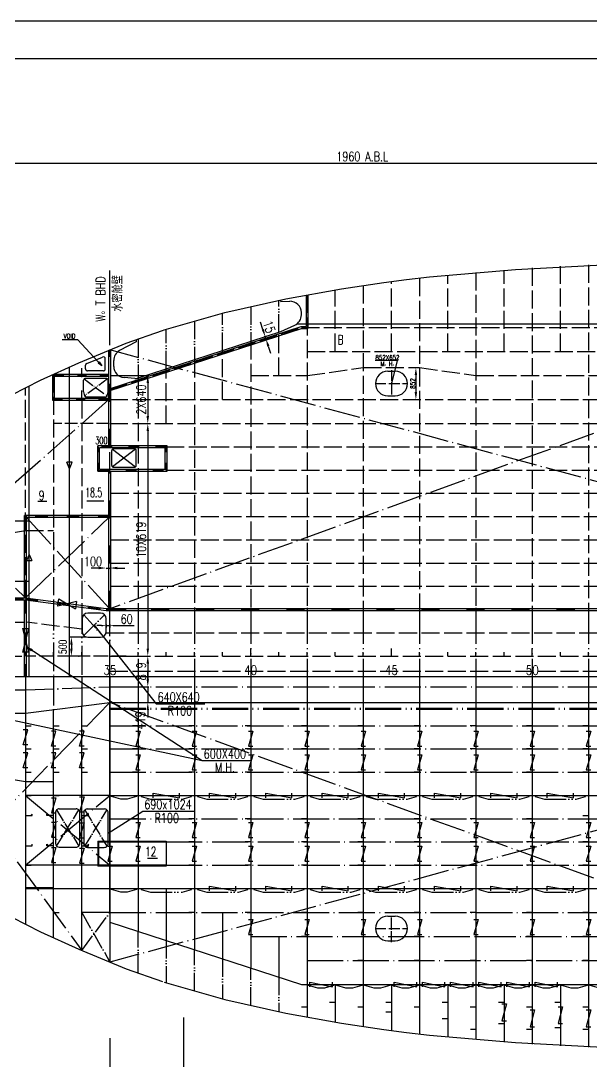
# Model space of a CAD drawing. Extents: x 415092 to 563892, y 399799 to 441999.
# Drawn here: x 446723 to 461916, y 414191 to 441899 of the extents above; entities that cross this region are included whole.
import ezdxf
from ezdxf.enums import TextEntityAlignment as Align

# ---------------------------------------------------------------- set-up
doc = ezdxf.new("R2010")
doc.units = 0
doc.header["$LTSCALE"] = 40
doc.header["$MEASUREMENT"] = 0
for name, pattern in [('ACAD_ISO02W100', [15, 12, -3]), ('ACAD_ISO03W100', [30, 12, -18]), ('ACAD_ISO04W100', [30.5, 24, -3, 0.5, -3]), ('ACAD_ISO05W100', [34, 24, -3, 0.5, -3, 0.5, -3]), ('CENTER1', [12.1, 10, -0.8, 0.5, -0.8])]:
    doc.linetypes.add(name, pattern=pattern)
doc.layers.get('0').update_dxf_attribs({"linetype": 'CONTINUOUS'})
doc.layers.get('DEFPOINTS').update_dxf_attribs({"linetype": 'CONTINUOUS'})
for name, color, linetype in [('01CONTINUOUS', 2, 'CONTINUOUS'), ('12TEXTC', 6, 'CONTINUOUS'), ('BT_ENG', 7, 'CONTINUOUS'), ('C-CEN', 4, 'ACAD_ISO04W100'), ('C-CON', 4, 'CONTINUOUS'), ('C-DAS', 4, 'ACAD_ISO02W100'), ('C-PH', 4, 'ACAD_ISO05W100'), ('CON-SIGN', 5, 'CONTINUOUS'), ('CONTAINER', 1, 'CENTER1'), ('FRAME', 7, 'CONTINUOUS'), ('Y-CON', 2, 'CONTINUOUS'), ('Y-DAS', 2, 'ACAD_ISO02W100'), ('Y-H', 2, 'ACAD_ISO03W100'), ('Y-PH', 2, 'ACAD_ISO05W100')]:
    doc.layers.add(name, color=color, linetype=linetype)
doc.styles.add('ROMANS', font='romans.shx', dxfattribs={"width": 0.75, "height": 250, "bigfont": 'hzdx.shx'})
doc.dimstyles.new('DM-100', dxfattribs={"dimscale": 0, "dimtxt": 250, "dimasz": 200, "dimexe": 30, "dimexo": 30, "dimgap": 50, "dimtad": 1, "dimdec": 0, "dimzin": 0, "dimdsep": 46, "dimtxsty": 'ROMANS', "dimcen": 0, "dimclrd": 1, "dimclre": 1, "dimclrt": 1, "dimadec": 0, "dimazin": 0, "dimtfac": 1, "dimtdec": 0, "dimtmove": 0, "dimatfit": 3, "dimfxl": 1, "dimtolj": 1, "dimtzin": 0, "dimarcsym": 0})
doc.dimstyles.new('DM-50', dxfattribs={"dimscale": 50, "dimtxt": 1, "dimasz": 2.5, "dimexe": 1, "dimexo": 1, "dimgap": 1, "dimtad": 1, "dimdec": 0, "dimdsep": 46, "dimtxsty": 'ROMANS', "dimblk1": 'CLOSEDBLANK', "dimblk2": 'CLOSEDBLANK', "dimcen": 0, "dimclrd": 1, "dimclre": 1, "dimclrt": 1, "dimadec": 0, "dimazin": 0, "dimtfac": 1, "dimtdec": 0, "dimtmove": 0, "dimatfit": 3, "dimldrblk": 'CLOSEDBLANK', "dimfxl": 1, "dimtolj": 1, "dimarcsym": 0})

# ---------------------------------------------------------------- blocks, each defined once
blk = doc.blocks.new('*D16')
at = {"color": 1, "linetype": 'ByBlock', "transparency": 16777216}
for p, q in [((437046, 442470), (437046, 442470)), ((437246, 442500), (474387, 442500))]:
    blk.add_line(p, q, dxfattribs=at)
for points in [[(437246, 442533), (437246, 442467), (437046, 442500)], [(474387, 442533), (474387, 442467), (474587, 442500)]]:
    blk.add_solid(points, dxfattribs=at)
at = {"layer": 'DEFPOINTS', "color": 0, "linetype": 'ByBlock', "transparency": 16777216}
for p in [(437046, 442500), (474587, 442500), (474587, 442500)]:
    blk.add_point(p, dxfattribs=at)
at = {"color": 1, "linetype": 'ByBlock', "transparency": 16777216, "insert": (455817, 442675), "char_height": 250, "attachment_point": 5, "style": 'ROMANS'}
blk.add_mtext('\\A1;1960 A.B.L', dxfattribs=at)
blk = doc.blocks.new('*D77')
at = {"color": 1, "linetype": 'ByBlock', "transparency": 16777216}
for p, q in [((453171, 438070), (453109, 438260)), ((453262, 437889), (453204, 437870)), ((453283, 437826), (453225, 437807)), ((453253, 437816), (453233, 437880)), ((453253, 437816), (453233, 437880)), ((453315, 437626), (453377, 437436))]:
    blk.add_line(p, q, dxfattribs=at)
for points in [[(453203, 438080), (453139, 438060), (453233, 437880)], [(453347, 437637), (453284, 437616), (453253, 437816)]]:
    blk.add_solid(points, dxfattribs=at)
at = {"layer": 'DEFPOINTS', "color": 0, "linetype": 'ByBlock', "transparency": 16777216}
for p in [(453233, 437880), (453291, 437899), (453312, 437835)]:
    blk.add_point(p, dxfattribs=at)
at = {"color": 1, "linetype": 'ByBlock', "transparency": 16777216, "insert": (453340, 438140), "char_height": 250, "attachment_point": 5, "rotation": 288.0051, "style": 'ROMANS'}
blk.add_mtext('\\A1;15', dxfattribs=at)
blk = doc.blocks.new('*D150')
at = {"color": 1, "linetype": 'ByBlock', "transparency": 16777216}
for p, q in [((450105, 428754), (450105, 428954)), ((450105, 428554), (450105, 428135)), ((450105, 428554), (450105, 428135)), ((449556, 428135), (450135, 428135)), ((450105, 427935), (450105, 427735))]:
    blk.add_line(p, q, dxfattribs=at)
for points in [[(450072, 428754), (450138, 428754), (450105, 428554)], [(450072, 427935), (450138, 427935), (450105, 428135)]]:
    blk.add_solid(points, dxfattribs=at)
at = {"layer": 'DEFPOINTS', "color": 0, "linetype": 'ByBlock', "transparency": 16777216}
for p in [(450105, 428554), (449526, 428135), (450105, 428135)]:
    blk.add_point(p, dxfattribs=at)
at = {"color": 1, "linetype": 'ByBlock', "transparency": 16777216, "insert": (449906, 427662), "char_height": 250, "attachment_point": 5, "rotation": 90, "style": 'ROMANS'}
blk.add_mtext('\\A1;419', dxfattribs=at)
blk = doc.blocks.new('_CLOSEDBLANK')
at = {"color": 0, "linetype": 'ByBlock'}
for p, q in [((-1, 0.17), (0, 0)), ((-1, 0.17), (-1, -0.17)), ((0, 0), (-1, -0.17))]:
    blk.add_line(p, q, dxfattribs=at)
blk = doc.blocks.new('*D149')
at = {"color": 1, "linetype": 'ByBlock', "transparency": 16777216}
for p, q in [((450105, 429173), (450105, 428754)), ((449556, 428554), (450135, 428554))]:
    blk.add_line(p, q, dxfattribs=at)
for points in [[(450072, 429173), (450138, 429173), (450105, 429373)], [(450072, 428754), (450138, 428754), (450105, 428554)]]:
    blk.add_solid(points, dxfattribs=at)
at = {"layer": 'DEFPOINTS', "color": 0, "linetype": 'ByBlock', "transparency": 16777216}
for p in [(450105, 429373), (449526, 428554), (450105, 428554)]:
    blk.add_point(p, dxfattribs=at)
at = {"color": 1, "linetype": 'ByBlock', "transparency": 16777216, "insert": (449930, 428963), "char_height": 250, "attachment_point": 5, "rotation": 90, "style": 'ROMANS'}
blk.add_mtext('\\A1;819', dxfattribs=at)
blk = doc.blocks.new('*D156')
at = {"color": 1, "linetype": 'ByBlock', "transparency": 16777216}
for p, q in [((448796, 431716), (448596, 431716)), ((448996, 431716), (449096, 431716)), ((448996, 431716), (449096, 431716)), ((449296, 431716), (449496, 431716)), ((448996, 431686), (448996, 431686)), ((449096, 431686), (449096, 431686))]:
    blk.add_line(p, q, dxfattribs=at)
for points in [[(448796, 431750), (448796, 431683), (448996, 431716)], [(449296, 431750), (449296, 431683), (449096, 431716)]]:
    blk.add_solid(points, dxfattribs=at)
at = {"layer": 'DEFPOINTS', "color": 0, "linetype": 'ByBlock', "transparency": 16777216}
for p in [(448996, 431716), (449096, 431716), (449096, 431716)]:
    blk.add_point(p, dxfattribs=at)
at = {"color": 1, "linetype": 'ByBlock', "transparency": 16777216, "insert": (448645, 431891), "char_height": 250, "attachment_point": 5, "style": 'ROMANS'}
blk.add_mtext('\\A1;100', dxfattribs=at)
blk = doc.blocks.new('*D155')
at = {"color": 1, "linetype": 'ByBlock', "transparency": 16777216}
for p, q in [((448871, 430182), (448746, 430182)), ((448996, 430208), (448996, 430132)), ((448996, 430182), (449096, 430182)), ((449096, 430208), (449096, 430132)), ((449221, 430182), (449741, 430182))]:
    blk.add_line(p, q, dxfattribs=at)
for points in [[(448871, 430203), (448871, 430161), (448996, 430182)], [(449221, 430203), (449221, 430161), (449096, 430182)]]:
    blk.add_solid(points, dxfattribs=at)
at = {"layer": 'DEFPOINTS', "color": 0, "linetype": 'ByBlock', "transparency": 16777216}
for p in [(448996, 430258), (449096, 430258), (449096, 430182)]:
    blk.add_point(p, dxfattribs=at)
at = {"color": 1, "linetype": 'ByBlock', "transparency": 16777216, "insert": (449544, 430357), "char_height": 250, "attachment_point": 5, "style": 'ROMANS'}
blk.add_mtext('\\A1;60', dxfattribs=at)

msp = doc.modelspace()

# ---------------------------------------------------------------- linework, layer by layer
at = {"color": 2}
msp.add_line((417692.4, 440899.4), (562792.4, 440899.4), dxfattribs=at)
for p, q in [((449095.7, 433259.9), (449096, 435246)), ((449095.7, 433259.9), (449096, 435246)), ((454321.4, 434594.1), (454321.4, 433757.1)), ((454371.4, 434603.1), (454371.4, 433707.1)), ((449089, 432098.3), (454192.5, 433757.1)), ((449104.4, 432050.8), (454200.4, 433707.1)), ((454192.5, 433757.1), (454321.4, 433757.1)), ((454200.4, 433707.1), (454371.4, 433707.1)), ((449071.6, 430577.8), (449071.7, 433122.5)), ((449121.6, 430577.8), (449121.7, 433143.1)), ((448477.4, 432769.9), (448902.7, 432944.8)), ((448971.7, 432626.8), (448971.7, 432898.6)), ((456745.4, 432847.9), (456162, 432847.9)), ((456745.4, 432847.9), (456596.4, 432237.8)), ((448446.4, 432626.8), (448446.4, 432723.7)), ((448921.7, 432576.8), (448496.4, 432576.8)), ((447571.4, 431786.8), (447571.4, 432472.9)), ((449071.7, 432476.8), (447596.4, 432476.8)), ((449071.7, 432426.8), (447596.4, 432426.8)), ((447621.4, 431836.8), (447621.4, 432495.9)), ((449071.6, 431786.7), (447571.4, 431786.8)), ((449071.6, 431836.7), (447621.4, 431836.8)), ((450621.4, 430577.8), (448771.6, 430577.8)), ((448771.6, 429908.8), (448771.6, 430577.8)), ((450571.4, 430527.8), (448821.6, 430527.8)), ((448821.6, 429958.8), (448821.6, 430527.8)), ((450571.4, 429958.8), (450571.4, 430527.8)), ((450621.4, 429908.8), (450621.4, 430577.8)), ((448771.6, 429908.8), (450621.4, 429908.8)), ((448821.6, 429958.8), (450571.4, 429958.8)), ((449071.4, 426241.8), (449071.6, 429908.8)), ((449121.4, 426241.8), (449121.6, 429908.8)), ((443071.4, 426481.8), (446846.4, 426481.8)), ((443121.4, 426531.8), (446846.4, 426531.8)), ((446821.4, 424431.8), (446821.4, 426481.8)), ((446846.4, 426531.8), (448996.4, 426244.8)), ((446846.4, 426481.8), (448996.4, 426194.8)), ((446871.4, 424431.8), (446871.4, 426478.4)), ((448996.4, 426244.8), (477596.4, 426244.8)), ((448996.4, 426194.8), (477596.4, 426194.8)), ((448356.4, 425972.8), (448356.4, 425632.8)), ((448846.4, 426122.8), (448506.4, 426122.8)), ((448996.4, 425632.8), (448996.4, 425972.8)), ((448506.4, 425482.8), (448846.4, 425482.8)), ((446846.4, 424981.8), (446846.4, 425081.8)), ((447596.4, 424981.8), (447596.4, 425081.8)), ((448346.4, 424981.8), (448346.4, 425081.8)), ((449096.4, 424981.8), (449096.4, 425181.8)), ((449846.4, 424981.8), (449846.4, 425081.8)), ((450596.4, 424981.8), (450596.4, 425081.8)), ((451346.4, 424981.8), (451346.4, 425081.8)), ((452096.4, 424981.8), (452096.4, 425081.8)), ((452846.4, 424981.8), (452846.4, 425181.8)), ((453596.4, 424981.8), (453596.4, 425081.8)), ((454346.4, 424981.8), (454346.4, 425081.8)), ((455096.4, 424981.8), (455096.4, 425081.8)), ((455846.4, 424981.8), (455846.4, 425081.8)), ((456596.4, 424981.8), (456596.4, 425181.8)), ((457346.4, 424981.8), (457346.4, 425081.8)), ((458096.4, 424981.8), (458096.4, 425081.8)), ((458846.4, 424981.8), (458846.4, 425081.8)), ((459596.4, 424981.8), (459596.4, 425081.8)), ((460346.4, 424981.8), (460346.4, 425181.8)), ((461096.4, 424981.8), (461096.4, 425081.8)), ((461846.4, 424981.8), (461846.4, 425081.8)), ((450325.4, 423710.7), (451623, 423710.7)), ((449972.6, 420853.4), (451336.7, 420853.4)), ((448771.6, 420054.8), (448771.6, 419385.8)), ((448771.6, 420054.8), (450596.4, 420054.8)), ((450093.7, 419596.3), (450360.7, 419596.3)), ((450596.4, 419385.8), (448771.6, 419385.8)), ((451055.6, 415354.6), (451055.6, 411532.8)), ((449096.4, 414803.2), (449096.4, 408660.1))]:
    msp.add_line(p, q)
at = {"color": 1}
for p, q in [((453646.4, 434422), (453646.4, 434466.4)), ((453646.4, 434422), (453886.3, 434430.1)), ((454196.4, 434066), (454196.4, 434130.3)), ((453646.4, 433623.3), (454020.2, 433792.7)), ((454084.3, 433832.1), (477596.4, 433832)), ((449796.4, 433404.5), (449796.4, 433351.5)), ((449833.8, 432384.1), (453646.4, 433623.3)), ((449796.4, 433351.5), (449354.8, 433114.4)), ((449196.7, 432695.1), (449196.7, 432850.1)), ((448021.3, 424431.8), (448021.7, 432679.2)), ((449757.2, 432374.9), (449474.5, 432395.9)), ((444192.9, 424431.8), (462864.5, 424431.8))]:
    msp.add_line(p, q, dxfattribs=at)
at = {"color": 1, "linetype": 'ByBlock'}
for p, q in [((449101.7, 432451.8), (450135.1, 432451.8)), ((457246.4, 432463.8), (457246.4, 432011.8)), ((450105.1, 432251.8), (450105.1, 431371.7)), ((457176.4, 431811.8), (457176.4, 431811.8)), ((450105.1, 430971.7), (450105.1, 425181.8)), ((448476.4, 425482.8), (448040.6, 425482.8)), ((448070.6, 425282.8), (448070.6, 425181.8)), ((448476.4, 424981.8), (448040.6, 424981.8)), ((448256.4, 424981.8), (448276.4, 424981.8)), ((449556.2, 424981.8), (450135.1, 424981.8))]:
    msp.add_line(p, q, dxfattribs=at)
for points in [[(446906.4, 422615.3), (446786.4, 422615.3), (446906.4, 423015.3), (446786.4, 423015.3)], [(447656.4, 422576.8), (447536.4, 422576.8), (447656.4, 422976.8), (447536.4, 422976.8)], [(448406.4, 422576.8), (448286.4, 422576.8), (448406.4, 422976.8), (448286.4, 422976.8)], [(449786.4, 422976.8), (449906.4, 422976.8), (449786.4, 422576.8), (449906.4, 422576.8)], [(451286.4, 422976.8), (451406.4, 422976.8), (451286.4, 422576.8), (451406.4, 422576.8)], [(452786.4, 422976.8), (452906.4, 422976.8), (452786.4, 422576.8), (452906.4, 422576.8)], [(454286.4, 422976.8), (454406.4, 422976.8), (454286.4, 422576.8), (454406.4, 422576.8)], [(455786.4, 422976.8), (455906.4, 422976.8), (455786.4, 422576.8), (455906.4, 422576.8)], [(457286.4, 422976.8), (457406.4, 422976.8), (457286.4, 422576.8), (457406.4, 422576.8)], [(458786.4, 422976.8), (458906.4, 422976.8), (458786.4, 422576.8), (458906.4, 422576.8)], [(460286.4, 422976.8), (460406.4, 422976.8), (460286.4, 422576.8), (460406.4, 422576.8)], [(461786.4, 422976.8), (461906.4, 422976.8), (461786.4, 422576.8), (461906.4, 422576.8)], [(446906.4, 422001.8), (446786.4, 422001.8), (446906.4, 422401.8), (446786.4, 422401.8)], [(447656.4, 422001.8), (447536.4, 422001.8), (447656.4, 422401.8), (447536.4, 422401.8)], [(448406.4, 422001.8), (448286.4, 422001.8), (448406.4, 422401.8), (448286.4, 422401.8)], [(449786.4, 422346.8), (449906.4, 422346.8), (449786.4, 421946.8), (449906.4, 421946.8)], [(451286.4, 422346.8), (451406.4, 422346.8), (451286.4, 421946.8), (451406.4, 421946.8)], [(452786.4, 422346.8), (452906.4, 422346.8), (452786.4, 421946.8), (452906.4, 421946.8)], [(454286.4, 422346.8), (454406.4, 422346.8), (454286.4, 421946.8), (454406.4, 421946.8)], [(455786.4, 422346.8), (455906.4, 422346.8), (455786.4, 421946.8), (455906.4, 421946.8)], [(457286.4, 422346.8), (457406.4, 422346.8), (457286.4, 421946.8), (457406.4, 421946.8)], [(458786.4, 422346.8), (458906.4, 422346.8), (458786.4, 421946.8), (458906.4, 421946.8)], [(460286.4, 422346.8), (460406.4, 422346.8), (460286.4, 421946.8), (460406.4, 421946.8)], [(461786.4, 422346.8), (461906.4, 422346.8), (461786.4, 421946.8), (461906.4, 421946.8)], [(447536.4, 421204.7), (447656.4, 421204.7), (447536.4, 420804.7), (447656.4, 420804.7)], [(448286.4, 421227.8), (448406.4, 421227.8), (448286.4, 420827.8), (448406.4, 420827.8)], [(450246.4, 421207.8), (450246.4, 421327.8), (450946.4, 421207.8), (450946.4, 421327.8)], [(451746.4, 421207.8), (451746.4, 421327.8), (452446.4, 421207.8), (452446.4, 421327.8)], [(453246.4, 421207.8), (453246.4, 421327.8), (453946.4, 421207.8), (453946.4, 421327.8)], [(454746.4, 421207.8), (454746.4, 421327.8), (455446.4, 421207.8), (455446.4, 421327.8)], [(456246.4, 421207.8), (456246.4, 421327.8), (456946.4, 421207.8), (456946.4, 421327.8)], [(457746.4, 421207.8), (457746.4, 421327.8), (458446.4, 421207.8), (458446.4, 421327.8)], [(459246.4, 421207.8), (459246.4, 421327.8), (459946.4, 421207.8), (459946.4, 421327.8)], [(460746.4, 421207.8), (460746.4, 421327.8), (461446.4, 421207.8), (461446.4, 421327.8)], [(447536.4, 420553.2), (447656.4, 420553.2), (447536.4, 420153.2), (447656.4, 420153.2)], [(448286.4, 420539.6), (448406.4, 420539.6), (448286.4, 420139.6), (448406.4, 420139.6)], [(449786.4, 420546.8), (449906.4, 420546.8), (449786.4, 420146.8), (449906.4, 420146.8)], [(451286.4, 420546.8), (451406.4, 420546.8), (451286.4, 420146.8), (451406.4, 420146.8)], [(452786.4, 420546.8), (452906.4, 420546.8), (452786.4, 420146.8), (452906.4, 420146.8)], [(454286.4, 420546.8), (454406.4, 420546.8), (454286.4, 420146.8), (454406.4, 420146.8)], [(455786.4, 420546.8), (455906.4, 420546.8), (455786.4, 420146.8), (455906.4, 420146.8)], [(457286.4, 420546.8), (457406.4, 420546.8), (457286.4, 420146.8), (457406.4, 420146.8)], [(458786.4, 420546.8), (458906.4, 420546.8), (458786.4, 420146.8), (458906.4, 420146.8)], [(460286.4, 420546.8), (460406.4, 420546.8), (460286.4, 420146.8), (460406.4, 420146.8)], [(461786.4, 420546.8), (461906.4, 420546.8), (461786.4, 420146.8), (461906.4, 420146.8)], [(447536.4, 419879.4), (447656.4, 419879.4), (447536.4, 419479.4), (447656.4, 419479.4)], [(448286.4, 419862.9), (448406.4, 419862.9), (448286.4, 419462.9), (448406.4, 419462.9)], [(449036.4, 419916.8), (449156.4, 419916.8), (449036.4, 419516.8), (449156.4, 419516.8)], [(449786.4, 419916.8), (449906.4, 419916.8), (449786.4, 419516.8), (449906.4, 419516.8)], [(451286.4, 419916.8), (451406.4, 419916.8), (451286.4, 419516.8), (451406.4, 419516.8)], [(452786.4, 419916.8), (452906.4, 419916.8), (452786.4, 419516.8), (452906.4, 419516.8)], [(454286.4, 419916.8), (454406.4, 419916.8), (454286.4, 419516.8), (454406.4, 419516.8)], [(455786.4, 419916.8), (455906.4, 419916.8), (455786.4, 419516.8), (455906.4, 419516.8)], [(457286.4, 419916.8), (457406.4, 419916.8), (457286.4, 419516.8), (457406.4, 419516.8)], [(458786.4, 419916.8), (458906.4, 419916.8), (458786.4, 419516.8), (458906.4, 419516.8)], [(460286.4, 419916.8), (460406.4, 419916.8), (460286.4, 419516.8), (460406.4, 419516.8)], [(461786.4, 419916.8), (461906.4, 419916.8), (461786.4, 419516.8), (461906.4, 419516.8)], [(451746.4, 418732.1), (451746.4, 418852.1), (452446.4, 418732.1), (452446.4, 418852.1)], [(453246.4, 418732.1), (453246.4, 418852.1), (453946.4, 418732.1), (453946.4, 418852.1)], [(454746.4, 418732.1), (454746.4, 418852.1), (455446.4, 418732.1), (455446.4, 418852.1)], [(456246.4, 418732.1), (456246.4, 418852.1), (456946.4, 418732.1), (456946.4, 418852.1)], [(457746.4, 418732.1), (457746.4, 418852.1), (458446.4, 418732.1), (458446.4, 418852.1)], [(459246.4, 418732.1), (459246.4, 418852.1), (459946.4, 418732.1), (459946.4, 418852.1)], [(460746.4, 418732.1), (460746.4, 418852.1), (461446.4, 418732.1), (461446.4, 418852.1)], [(452786.4, 417966.8), (452906.4, 417966.8), (452786.4, 417566.8), (452906.4, 417566.8)], [(454286.4, 417966.8), (454406.4, 417966.8), (454286.4, 417566.8), (454406.4, 417566.8)], [(455786.4, 417966.8), (455906.4, 417966.8), (455786.4, 417566.8), (455906.4, 417566.8)], [(457286.4, 417966.8), (457406.4, 417966.8), (457286.4, 417566.8), (457406.4, 417566.8)], [(458786.4, 417966.8), (458906.4, 417966.8), (458786.4, 417566.8), (458906.4, 417566.8)], [(460286.4, 417966.8), (460406.4, 417966.8), (460286.4, 417566.8), (460406.4, 417566.8)], [(461786.4, 417966.8), (461906.4, 417966.8), (461786.4, 417566.8), (461906.4, 417566.8)], [(454421.4, 416171.8), (454421.4, 416291.8), (455021.4, 416171.8), (455021.4, 416291.8)], [(456671.4, 416171.8), (456671.4, 416291.8), (457271.4, 416171.8), (457271.4, 416291.8)], [(457421.4, 416171.8), (457421.4, 416291.8), (458021.4, 416171.8), (458021.4, 416291.8)], [(458171.4, 416171.8), (458171.4, 416291.8), (458771.4, 416171.8), (458771.4, 416291.8)], [(458921.4, 416171.8), (458921.4, 416291.8), (459521.4, 416171.8), (459521.4, 416291.8)], [(459671.4, 416171.8), (459671.4, 416291.8), (460271.4, 416171.8), (460271.4, 416291.8)], [(460421.4, 416171.8), (460421.4, 416291.8), (461021.4, 416171.8), (461021.4, 416291.8)], [(459536.4, 415716.4), (459656.4, 415716.4), (459536.4, 415266.4), (459656.4, 415266.4)], [(461036.4, 415641.5), (461156.4, 415641.5), (461036.4, 415191.5), (461156.4, 415191.5)], [(460286.4, 415556.8), (460406.4, 415556.8), (460286.4, 415106.8), (460406.4, 415106.8)], [(461786.4, 415556.8), (461906.4, 415556.8), (461786.4, 415106.8), (461906.4, 415106.8)]]:
    msp.add_lwpolyline(points)
at = {"color": 1}
for centre, radius, start, end in [((453896.4, 434130.3), 300, 0, 91.92853), ((453896.4, 434066), 300, 294.37828, 0), ((449496.7, 432850), 300, 118.22987, 179.99754), ((449496.7, 432695.1), 300, 179.99754, 265.75471), ((449772, 432574.3), 200, 265.75471, 288.00509)]:
    msp.add_arc(centre, radius, start, end, dxfattribs=at)
for centre, radius, start, end in [((448921.7, 432898.6), 50, 359.99778, 112.35843), ((448496.4, 432723.7), 50, 112.35843, 179.99988), ((448496.4, 432626.8), 50, 179.99988, 270.00003), ((448921.7, 432626.8), 50, 270.00003, 359.99778), ((448506.4, 425972.8), 150, 90, 180), ((448846.4, 425972.8), 150, 0, 90), ((448506.4, 425632.8), 150, 180, 270), ((448846.4, 425632.8), 150, 270, 0), ((447746.8, 420812.2), 100, 89.91595, 180), ((448196.4, 420812.2), 100, 360, 90.08405), ((448498, 420808.7), 100, 89.91595, 180), ((448947.7, 420808.7), 100, 360, 90.08405), ((447746.8, 419988.2), 100, 180, 269.91595), ((448196.4, 419988.2), 100, 269.91595, 0), ((448498, 419984.7), 100, 180, 269.91595), ((448947.7, 419984.7), 100, 269.91595, 0)]:
    msp.add_arc(centre, radius, start, end)
at = {"color": 1, "linetype": 'ByBlock'}
for points in [[(457213.1, 432463.8), (457279.7, 432463.8), (457246.4, 432663.8)], [(450071.8, 432251.8), (450138.5, 432251.8), (450105.1, 432451.8)], [(457213.1, 432011.8), (457279.7, 432011.8), (457246.4, 431811.8)], [(450071.8, 431371.7), (450138.5, 431371.7), (450105.1, 431171.7)], [(450071.8, 430971.7), (450138.5, 430971.7), (450105.1, 431171.7)], [(448037.2, 425282.8), (448103.9, 425282.8), (448070.6, 425482.8)], [(448037.2, 425181.8), (448103.9, 425181.8), (448070.6, 424981.8)], [(450071.8, 425181.8), (450138.5, 425181.8), (450105.1, 424981.8)]]:
    msp.add_solid(points, dxfattribs=at)
at = {"layer": '01CONTINUOUS'}
for p, q in [((449096.4, 418681.8), (449096.4, 416830.8)), ((450596.4, 418151.8), (450596.4, 417401.5)), ((452096.4, 418151.8), (452096.4, 416914)), ((449096.7, 417889), (454196.4, 416231.5)), ((455096.4, 415981.8), (455096.4, 415231.1)), ((456596.4, 415981.8), (456596.4, 415095.8))]:
    msp.add_line(p, q, dxfattribs=at)
at = {"layer": '12TEXTC'}
for p, q in [((446946.4, 424431.8), (446946.4, 432171.5)), ((448094.5, 430146.5), (447948.6, 430146.5)), ((447178.9, 429105.5), (447414.3, 429105.5)), ((448479.7, 429118.5), (448937.3, 429118.5)), ((446946.4, 428575.8), (439465.3, 428575.8)), ((446873.4, 427526.1), (447019.4, 427526.1)), ((441771.9, 426971.8), (446946.4, 426971.8))]:
    msp.add_line(p, q, dxfattribs=at)
for points in [[(448021.6, 429970.8), (447948.6, 430146.5)], [(448021.6, 429970.8), (448094.5, 430146.5)], [(446946.4, 427682.9), (446873.4, 427526.1)], [(446946.4, 427682.9), (447019.4, 427526.1)]]:
    msp.add_lwpolyline(points, dxfattribs=at)
at = {"layer": 'BT_ENG'}
msp.add_line((415192.4, 441899.4), (563792.4, 441899.4), dxfattribs=at)
at = {"layer": 'C-CEN'}
for p, q in [((474596.4, 435481.7), (449096.4, 426241.8)), ((474596.4, 426241.8), (449096.7, 433132.8)), ((449071.6, 431811.8), (443121.4, 426531.8)), ((449781.8, 430488.1), (449161.3, 430023.4)), ((449161.3, 430488.1), (449781.8, 430023.4)), ((443121.4, 430228), (446846.4, 426531.8)), ((446846.4, 426531.8), (449096.5, 428695.8)), ((446871.4, 428670.8), (449071.4, 426261.4)), ((449096.4, 424162.8), (477596.4, 424162.8)), ((445910.9, 420486.7), (449096.4, 423743.8)), ((474596.4, 414481.8), (449096.4, 423743.8)), ((474596.4, 423721.8), (449096.4, 416830.8)), ((449096.4, 423124.8), (477596.4, 423124.8)), ((449096.4, 422505.8), (477596.4, 422505.8)), ((449096.4, 421886.8), (477596.4, 421886.8)), ((446846.4, 419410.8), (449096.6, 421268.1)), ((446846.4, 421267.8), (449096.6, 419411.1)), ((449096.4, 420648.8), (477596.4, 420648.8)), ((445910.9, 420486.7), (448346.4, 417139.3)), ((450596.4, 420029.8), (477596.4, 420029.8)), ((450596.4, 419410.8), (477596.4, 419410.8)), ((449096.4, 418151.8), (477596.4, 418151.8)), ((452846.4, 417511.8), (477596.4, 417511.8)), ((454346.4, 416871.8), (477596.4, 416871.8))]:
    msp.add_line(p, q, dxfattribs=at)
at = {"layer": 'C-CEN', "ltscale": 0.3}
for p, q in [((456596.4, 432599.2), (456596.4, 431891.8)), ((448411.6, 432362.1), (449032, 431901.4)), ((449032, 432362.1), (448411.6, 431901.4)), ((456162.4, 432237.8), (457030.4, 432237.8)), ((456596.4, 417364.4), (456596.4, 418071.7)), ((456162.4, 417725.8), (457030.4, 417725.8))]:
    msp.add_line(p, q, dxfattribs=at)
at = {"layer": 'C-CEN', "ltscale": 0.5}
for p, q in [((448400.3, 426078.8), (448915.4, 425499.6)), ((448400.3, 425526.7), (448952.5, 426078.8)), ((448346.4, 418152.8), (449096.4, 416830.8)), ((448346.4, 417139.3), (449095.6, 418152.1))]:
    msp.add_line(p, q, dxfattribs=at)
at = {"layer": 'C-CEN', "color": 2, "ltscale": 0.8}
for p, q in [((447596.4, 424431.8), (447596.4, 423552.4)), ((448346.4, 424431.8), (448346.4, 423648.1)), ((449096.4, 423743.8), (449096.4, 424431.8))]:
    msp.add_line(p, q, dxfattribs=at)
at = {"layer": 'C-CEN', "ltscale": 0.8}
msp.add_line((446846.4, 424076.8), (449096.4, 424162.8), dxfattribs=at)
at = {"layer": 'C-CEN', "color": 3, "ltscale": 0.35}
for p, q in [((447676, 419917.5), (448267, 420883)), ((447676.1, 420883), (448267, 419917.4)), ((448427.3, 419914), (449018.3, 420879.4)), ((448427.4, 420879.4), (449018.3, 419913.9))]:
    msp.add_line(p, q, dxfattribs=at)
at = {"layer": 'C-CON'}
for p, q in [((456496.4, 432563.8), (456696.4, 432563.8)), ((448397, 432016.8), (448397, 432326.7)), ((448996.7, 432376.7), (448447, 432376.7)), ((449046.7, 432016.8), (449046.7, 432326.7)), ((448447, 431886.7), (448996.7, 431886.7)), ((456496.4, 431911.8), (456696.4, 431911.8)), ((449146.7, 430058.8), (449146.7, 430452.8)), ((449746.4, 430502.8), (449196.7, 430502.8)), ((449796.4, 430058.8), (449796.4, 430452.9)), ((449196.7, 430008.8), (449746.4, 430008.8)), ((447597.4, 418807.1), (446847.4, 418807.1)), ((447597.4, 418777.1), (446847.4, 418777.1)), ((456496.4, 418051.8), (456696.4, 418051.8)), ((456496.4, 417399.8), (456696.4, 417399.8))]:
    msp.add_line(p, q, dxfattribs=at)
for centre, radius, start, end in [((456496.4, 432237.8), 326, 90, 270), ((456696.4, 432237.8), 326, 270, 90), ((448447, 432326.7), 50, 90.00211, 179.99988), ((448996.7, 432326.7), 50, 359.99988, 90.00211), ((448569.7, 432008.6), 173, 177.28681, 224.78011), ((448873.9, 432008.6), 173, 315.21977, 2.7131), ((449196.7, 430452.8), 50, 90.00211, 179.99988), ((449746.4, 430452.8), 50, 359.99988, 90.00211), ((449196.7, 430058.8), 50, 179.99988, 269.99988), ((449746.4, 430058.8), 50, 269.99988, 359.99988), ((456496.4, 417725.8), 326, 90, 270), ((456696.4, 417725.8), 326, 270, 90)]:
    msp.add_arc(centre, radius, start, end, dxfattribs=at)
at = {"layer": 'C-DAS'}
for p, q in [((454346.4, 433091.8), (477596.4, 433091.7)), ((454346.4, 432451.8), (455846.4, 432663.8)), ((455846.4, 432663.8), (457346.4, 432663.8)), ((457346.4, 432663.8), (458846.4, 432451.7)), ((452846.4, 432451.8), (454346.4, 432451.8)), ((458846.4, 432451.7), (477596.4, 432451.7)), ((449096.7, 431811.8), (477596.4, 431811.7)), ((450596.4, 430552.8), (477596.4, 430552.8)), ((450596.4, 429933.8), (477596.4, 429933.8)), ((449121.4, 429314.8), (477596.4, 429314.8)), ((449121.4, 428076.8), (467846.4, 428076.8)), ((449121.4, 427457.8), (477596.4, 427457.8)), ((449121.4, 426838.8), (477596.4, 426838.8)), ((448346.4, 425696.1), (446871.4, 425883.6)), ((448996.4, 425600.8), (451396.4, 425600.8)), ((451396.4, 425600.8), (477596.4, 425602.3)), ((449096.4, 424981.8), (477596.4, 424981.8)), ((449096.4, 424581.8), (477596.4, 424581.8))]:
    msp.add_line(p, q, dxfattribs=at)
at = {"layer": 'C-DAS', "ltscale": 0.8}
msp.add_line((449526.2, 424981.8), (446871.4, 424981.8), dxfattribs=at)
at = {"layer": 'C-PH'}
for p, q in [((449096.4, 423588.8), (477596.4, 423588.8)), ((449096.4, 423563.8), (477596.4, 423563.8))]:
    msp.add_line(p, q, dxfattribs=at)
at = {"layer": 'C-PH', "ltscale": 0.6}
for points in [[(449806.4, 421267.8), (449806.4, 421238.1), (449558.4, 421167.8), (449384.5, 421167.8), (449136.4, 421238.1), (449136.4, 421267.8)], [(449926.4, 421267.8), (449926.4, 421238.1), (450174.5, 421167.8), (451018.4, 421167.8), (451266.4, 421238.1), (451266.4, 421267.8)], [(451426.4, 421267.8), (451426.4, 421238.1), (451674.5, 421167.8), (452518.4, 421167.8), (452766.4, 421238.1), (452766.4, 421267.8)], [(452926.4, 421267.8), (452926.4, 421238.1), (453174.5, 421167.8), (454018.4, 421167.8), (454266.4, 421238.1), (454266.4, 421267.8)], [(454426.4, 421267.8), (454426.4, 421238.1), (454674.5, 421167.8), (455518.4, 421167.8), (455766.4, 421238.1), (455766.4, 421267.8)], [(455926.4, 421267.8), (455926.4, 421238.1), (456174.5, 421167.8), (457018.4, 421167.8), (457266.4, 421238.1), (457266.4, 421267.8)], [(457426.4, 421267.8), (457426.4, 421238.1), (457674.5, 421167.8), (458518.4, 421167.8), (458766.4, 421238.1), (458766.4, 421267.8)], [(458926.4, 421267.8), (458926.4, 421238.1), (459174.5, 421167.8), (460018.4, 421167.8), (460266.4, 421238.1), (460266.4, 421267.8)], [(460426.4, 421267.8), (460426.4, 421238.1), (460674.5, 421167.8), (461518.4, 421167.8), (461766.4, 421238.1), (461766.4, 421267.8)], [(449806.4, 418792.1), (449806.4, 418762.5), (449558.4, 418692.1), (449384.5, 418692.1), (449136.4, 418762.5), (449136.4, 418792.1)], [(449926.4, 418792.1), (449926.4, 418762.5), (450174.5, 418692.1), (451018.4, 418692.1), (451266.4, 418762.5), (451266.4, 418792.1)], [(451426.4, 418792.1), (451426.4, 418762.5), (451674.5, 418692.1), (452518.4, 418692.1), (452766.4, 418762.5), (452766.4, 418792.1)], [(452926.4, 418792.1), (452926.4, 418762.5), (453174.5, 418692.1), (454018.4, 418692.1), (454266.4, 418762.5), (454266.4, 418792.1)], [(454426.4, 418792.1), (454426.4, 418762.5), (454674.5, 418692.1), (455518.4, 418692.1), (455766.4, 418762.5), (455766.4, 418792.1)], [(455926.4, 418792.1), (455926.4, 418762.5), (456174.5, 418692.1), (457018.4, 418692.1), (457266.4, 418762.5), (457266.4, 418792.1)], [(457426.4, 418792.1), (457426.4, 418762.5), (457674.5, 418692.1), (458518.4, 418692.1), (458766.4, 418762.5), (458766.4, 418792.1)], [(458926.4, 418792.1), (458926.4, 418762.5), (459174.5, 418692.1), (460018.4, 418692.1), (460266.4, 418762.5), (460266.4, 418792.1)], [(460426.4, 418792.1), (460426.4, 418762.5), (460674.5, 418692.1), (461518.4, 418692.1), (461766.4, 418762.5), (461766.4, 418792.1)], [(455056.4, 416231.8), (455056.4, 416202.1), (454808.4, 416131.8), (454634.5, 416131.8), (454386.4, 416202.1), (454386.4, 416231.8)], [(455806.4, 416231.8), (455806.4, 416202.1), (455558.4, 416131.8), (455384.5, 416131.8), (455136.4, 416202.1), (455136.4, 416231.8)], [(456556.4, 416231.8), (456556.4, 416202.1), (456308.4, 416131.8), (456134.5, 416131.8), (455886.4, 416202.1), (455886.4, 416231.8)], [(457306.4, 416231.8), (457306.4, 416202.1), (457058.4, 416131.8), (456884.5, 416131.8), (456636.4, 416202.1), (456636.4, 416231.8)], [(458056.4, 416231.8), (458056.4, 416202.1), (457808.4, 416131.8), (457634.5, 416131.8), (457386.4, 416202.1), (457386.4, 416231.8)], [(458806.4, 416231.8), (458806.4, 416202.1), (458558.4, 416131.8), (458384.5, 416131.8), (458136.4, 416202.1), (458136.4, 416231.8)], [(459556.4, 416231.8), (459556.4, 416202.1), (459308.4, 416131.8), (459134.5, 416131.8), (458886.4, 416202.1), (458886.4, 416231.8)], [(460306.4, 416231.8), (460306.4, 416202.1), (460058.4, 416131.8), (459884.5, 416131.8), (459636.4, 416202.1), (459636.4, 416231.8)], [(461056.4, 416231.8), (461056.4, 416202.1), (460808.4, 416131.8), (460634.5, 416131.8), (460386.4, 416202.1), (460386.4, 416231.8)], [(461806.4, 416231.8), (461806.4, 416202.1), (461558.4, 416131.8), (461384.5, 416131.8), (461136.4, 416202.1), (461136.4, 416231.8)], [(462556.4, 416231.8), (462556.4, 416202.1), (462308.4, 416131.8), (462134.5, 416131.8), (461886.4, 416202.1), (461886.4, 416231.8)]]:
    msp.add_lwpolyline(points, dxfattribs=at)
at = {"layer": 'CONTAINER', "color": 0, "linetype": 'ByBlock'}
for p, q in [((447737.2, 426501.6), (448175.6, 426239.2)), ((448204.5, 426431.3), (447708.3, 426309.5)), ((448996.4, 426244.8), (449526.2, 426244.8)), ((448996.4, 426194.8), (449526.2, 426194.8)), ((446767.2, 425712.5), (446929.8, 425088.4)), ((446929.8, 425712.5), (446767.2, 425088.4)), ((448676.4, 425802.8), (450325.4, 423710.7)), ((446019.4, 423376.6), (451556, 422197.6)), ((451556, 422197.6), (452863.6, 422197.6)), ((447746.6, 420912.2), (448196.2, 420912.2)), ((448498.2, 420908.7), (448947.5, 420908.7)), ((447646.8, 420812.2), (447646.8, 419988.2)), ((448296.4, 419988.2), (448296.4, 420812.2)), ((448398, 420808.7), (448398, 419984.7)), ((449047.7, 420266.6), (449972.6, 420853.4)), ((449047.7, 419984.7), (449047.7, 420808.7)), ((447746.6, 419888.2), (448196.2, 419888.2)), ((448497.9, 419884.7), (448947.5, 419884.7))]:
    msp.add_line(p, q, dxfattribs=at)
at = {"layer": 'CONTAINER', "color": 2, "linetype": 'ByBlock'}
msp.add_line((449096.6, 421268.1), (446846.4, 421268.1), dxfattribs=at)
at = {"layer": 'CONTAINER', "color": 0, "linetype": 'ByBlock'}
for points in [[(447708.3, 426309.5), (447737.2, 426501.6)], [(448204.5, 426431.3), (448175.6, 426239.2)], [(446767.2, 425712.5), (446929.8, 425712.5)], [(446929.8, 425088.4), (446767.2, 425088.4)]]:
    msp.add_lwpolyline(points, dxfattribs=at)
at = {"layer": 'DEFPOINTS', "color": 0, "linetype": 'ByBlock'}
for p in [(457146.4, 432663.8), (449071.7, 432451.8), (457146.4, 431811.8), (457146.4, 431811.8), (448506.4, 425482.8), (448595.3, 425482.8), (448070.6, 424981.8), (448226.4, 424981.8), (448246.4, 424981.8), (448506.4, 424981.8), (449526.2, 424981.8), (450105.1, 424981.8)]:
    msp.add_point(p, dxfattribs=at)
at = {"layer": 'Y-CON'}
for p, q in [((459899, 435279.6), (462382.3, 435411.5)), ((456996.4, 435006.9), (457605.9, 435077.3)), ((457605.9, 435077.3), (459899, 435279.6)), ((453785, 434497.7), (455265.5, 434763.7)), ((455265.5, 434763.7), (456393.7, 434929.7)), ((456393.7, 434929.7), (456996.4, 435006.9)), ((452155, 434129), (453785, 434497.7)), ((450543.1, 433665.7), (452155, 434129)), ((449526.2, 433309.5), (450496.4, 433650.6)), ((450496.4, 433650.6), (450543.1, 433665.7)), ((448265.8, 432791), (449526.2, 433309.5)), ((447246.4, 432324.1), (448265.8, 432791)), ((445268.9, 431318.1), (447246.4, 432324.1)), ((446846.4, 424431.8), (446846.4, 417842.9)), ((449096.4, 424431.8), (449096.4, 423743.8)), ((449846.4, 424431.8), (449846.4, 417645.3)), ((451346.4, 424431.8), (451346.4, 417157.8)), ((452846.4, 424431.8), (452846.4, 416670.2)), ((454346.4, 424431.8), (454346.4, 415358.4)), ((455846.4, 424431.8), (455846.4, 415138.5)), ((457346.4, 424431.8), (457346.4, 415053.2)), ((458846.4, 424431.8), (458846.4, 414764.9)), ((460346.4, 424431.8), (460346.4, 415095.4)), ((461846.4, 424431.8), (461846.4, 414946.1)), ((445346.4, 424076.8), (446846.4, 424076.8)), ((446846.4, 423456.8), (449096.4, 423743.8)), ((449096.4, 423743.8), (477596.4, 423743.8)), ((449096.4, 418164.4), (449096.4, 423743.8)), ((449096.4, 423743.8), (449096.4, 416830.8)), ((435596.4, 423456.8), (446846.4, 423456.8)), ((447596.4, 417479.1), (447596.4, 423552.4)), ((448346.4, 417139.3), (448346.4, 423648.1)), ((446846.4, 423124.8), (446996.4, 423124.8)), ((447596.4, 423124.8), (447746.4, 423124.8)), ((448346.4, 423124.8), (448496.4, 423124.8)), ((449846.4, 423124.8), (449696.4, 423124.8)), ((451346.4, 423124.8), (451196.4, 423124.8)), ((452846.4, 423124.8), (452696.4, 423124.8)), ((454346.4, 423124.8), (454196.4, 423124.8)), ((455846.4, 423124.8), (455696.4, 423124.8)), ((457346.4, 423124.8), (457196.4, 423124.8)), ((458846.4, 423124.8), (458696.4, 423124.8)), ((460346.4, 423124.8), (460196.4, 423124.8)), ((461846.4, 423124.8), (461696.4, 423124.8)), ((446846.4, 422505.8), (446996.4, 422505.8)), ((447596.4, 422505.8), (447746.4, 422505.8)), ((448346.4, 422505.8), (448496.4, 422505.8)), ((449846.4, 422505.8), (449696.4, 422505.8)), ((451346.4, 422505.8), (451196.4, 422505.8)), ((452846.4, 422505.8), (452696.4, 422505.8)), ((454346.4, 422505.8), (454196.4, 422505.8)), ((455846.4, 422505.8), (455696.4, 422505.8)), ((457346.4, 422505.8), (457196.4, 422505.8)), ((458846.4, 422505.8), (458696.4, 422505.8)), ((460346.4, 422505.8), (460196.4, 422505.8)), ((461846.4, 422505.8), (461696.4, 422505.8)), ((445346.4, 421886.8), (446846.4, 421639.2)), ((446846.4, 421886.8), (446996.4, 421886.8)), ((447596.4, 421886.8), (447746.4, 421886.8)), ((448346.4, 421886.8), (448496.4, 421886.8)), ((449846.4, 421886.8), (449696.4, 421886.8)), ((451346.4, 421886.8), (451196.4, 421886.8)), ((452846.4, 421886.8), (452696.4, 421886.8)), ((454346.4, 421886.8), (454196.4, 421886.8)), ((455846.4, 421886.8), (455696.4, 421886.8)), ((457346.4, 421886.8), (457196.4, 421886.8)), ((458846.4, 421886.8), (458696.4, 421886.8)), ((460346.4, 421886.8), (460196.4, 421886.8)), ((461846.4, 421886.8), (461696.4, 421886.8)), ((446846.4, 421639.2), (447596.4, 421639.2)), ((446846.4, 421267.8), (446996.4, 421267.8)), ((447596.4, 421267.8), (447746.4, 421267.8)), ((449096.4, 421267.8), (477596.4, 421267.8)), ((447026.4, 420772.1), (446987.3, 420731.1)), ((447416.4, 420772.1), (447455.5, 420731.1)), ((448526.4, 420772.1), (448487.3, 420731.1)), ((449846.4, 420648.8), (449696.4, 420648.8)), ((451346.4, 420648.8), (451196.4, 420648.8)), ((452846.4, 420648.8), (452696.4, 420648.8)), ((454346.4, 420648.8), (454196.4, 420648.8)), ((455846.4, 420648.8), (455696.4, 420648.8)), ((457346.4, 420648.8), (457196.4, 420648.8)), ((458846.4, 420648.8), (458696.4, 420648.8)), ((460346.4, 420648.8), (460196.4, 420648.8)), ((461846.4, 420725.8), (461696.4, 420725.8)), ((447416.4, 419970.7), (447455.5, 419929.8)), ((448526.4, 419970.7), (448487.3, 419929.8)), ((448796.6, 420029.8), (448796.6, 419410.8)), ((448796.6, 420029.8), (450596.4, 420029.8)), ((449846.4, 420029.8), (449696.4, 420029.8)), ((450596.4, 420054.8), (450596.4, 419385.8)), ((451346.4, 420029.8), (451196.4, 420029.8)), ((452846.4, 420029.8), (452696.4, 420029.8)), ((454346.4, 420029.8), (454196.4, 420029.8)), ((455846.4, 420029.8), (455696.4, 420029.8)), ((457346.4, 420029.8), (457196.4, 420029.8)), ((458846.4, 420029.8), (458696.4, 420029.8)), ((460346.4, 420029.8), (460196.4, 420029.8)), ((461846.4, 420029.8), (461696.4, 420029.8)), ((449072.4, 419411.1), (446846.4, 419411.1)), ((446846.4, 419410.8), (446996.4, 419410.8)), ((449096.6, 419411.1), (447597.4, 419411.1)), ((450596.4, 419410.8), (448796.6, 419410.8)), ((449846.4, 419410.8), (449696.4, 419410.8)), ((451346.4, 419410.8), (451196.4, 419410.8)), ((452846.4, 419410.8), (452696.4, 419410.8)), ((454346.4, 419410.8), (454196.4, 419410.8)), ((455846.4, 419410.8), (455696.4, 419410.8)), ((457346.4, 419410.8), (457196.4, 419410.8)), ((458846.4, 419410.8), (458696.4, 419410.8)), ((460346.4, 419410.8), (460196.4, 419410.8)), ((461846.4, 419410.8), (461696.4, 419410.8)), ((447596.4, 418792.1), (449096.4, 418792.1)), ((449096.4, 418792.1), (477596.4, 418792.1)), ((450596.4, 418792.1), (450596.4, 418111.8)), ((445268.9, 418645.5), (447246.4, 417639.4)), ((447596.4, 418151.8), (447746.4, 418151.8)), ((449095.6, 418152.1), (448347.2, 418152.1)), ((451346.4, 418151.8), (451196.4, 418151.8)), ((452846.4, 418151.8), (452696.4, 418151.8)), ((454346.4, 418151.8), (454196.4, 418151.8)), ((455846.4, 418151.8), (455696.4, 418151.8)), ((457346.4, 418151.8), (457196.4, 418151.8)), ((458846.4, 418151.8), (458696.4, 418151.8)), ((460346.4, 418151.8), (460196.4, 418151.8)), ((461846.4, 418151.8), (461696.4, 418151.8)), ((447246.4, 417639.4), (448265.8, 417172.5)), ((453596.4, 417511.8), (453596.4, 416426.5)), ((454346.4, 417511.8), (454196.4, 417511.8)), ((455846.4, 417511.8), (455996.4, 417511.8)), ((457346.4, 417511.8), (457196.4, 417511.8)), ((458846.4, 417511.8), (458996.4, 417511.8)), ((460346.4, 417511.8), (460196.4, 417511.8)), ((461846.4, 417511.8), (461696.4, 417511.8)), ((448265.8, 417172.5), (449526.2, 416654.1)), ((455846.4, 416871.8), (455696.4, 416871.8)), ((457346.4, 416871.8), (457196.4, 416871.8)), ((458846.4, 416871.8), (458696.4, 416871.8)), ((460346.4, 416871.8), (460196.4, 416871.8)), ((461846.4, 416871.8), (461696.4, 416871.8)), ((449526.2, 416654.1), (450496.4, 416313)), ((450543.1, 416297.8), (452155, 415834.5)), ((454195.5, 416231.8), (477596.4, 416231.8)), ((455096.4, 416231.8), (455096.4, 415231.1)), ((456596.4, 416231.8), (456596.4, 415012.4)), ((458096.4, 416231.8), (458096.4, 414837.7)), ((459596.4, 416231.8), (459596.4, 414701.6)), ((461096.4, 416231.8), (461096.4, 414600.6)), ((455846.4, 416081.8), (455846.4, 415115.8)), ((457346.4, 416081.8), (457346.4, 414920.3)), ((460346.4, 416081.8), (460346.4, 414646.8)), ((461846.4, 416081.8), (461846.4, 414562.8)), ((452155, 415834.5), (453785, 415465.8)), ((455096.4, 415751.8), (454946.4, 415751.8)), ((456596.4, 415751.8), (456446.4, 415751.8)), ((458096.4, 415751.8), (457946.4, 415751.8)), ((459596.4, 415751.8), (459446.4, 415751.8)), ((461096.4, 415751.8), (460946.4, 415751.8)), ((453785, 415465.8), (455265.5, 415199.8)), ((454346.4, 415631.8), (454196.4, 415631.8)), ((455846.4, 415631.8), (455696.4, 415631.8)), ((456596.4, 415492.4), (456446.4, 415492.4)), ((457346.4, 415631.8), (457196.4, 415631.8)), ((458846.4, 415631.8), (458696.4, 415631.8)), ((460346.4, 415631.8), (460196.4, 415631.8)), ((461846.4, 415631.8), (461696.4, 415631.8)), ((455265.5, 415199.8), (456393.7, 415033.8)), ((458096.4, 415317.7), (457946.4, 415317.7)), ((459596.4, 415181.6), (459446.4, 415181.6)), ((461096.4, 415080.6), (460946.4, 415080.6)), ((456393.7, 415033.8), (456996.4, 414956.7)), ((456996.4, 414956.7), (457605.9, 414886.3)), ((457605.9, 414886.3), (459899, 414684)), ((458851.4, 415031.8), (458701.4, 415031.8)), ((460346.4, 415031.8), (460196.4, 415031.8)), ((461846.4, 415031.8), (461696.4, 415031.8)), ((459899, 414684), (462382.3, 414552.1))]:
    msp.add_line(p, q, dxfattribs=at)
for points in [[(446846.4, 420731.1), (447026.4, 420731.1), (447026.4, 420772.1)], [(447596.4, 420731.1), (447416.4, 420731.1), (447416.4, 420772.1)], [(448346.4, 420731.1), (448526.4, 420731.1), (448526.4, 420772.1)], [(446846.4, 419929.8), (447026.4, 419929.8), (447026.4, 419970.7)], [(447596.4, 419929.8), (447416.4, 419929.8), (447416.4, 419970.7)], [(448346.4, 419929.8), (448526.4, 419929.8), (448526.4, 419970.7)]]:
    msp.add_lwpolyline(points, dxfattribs=at)
at = {"layer": 'Y-DAS'}
for p, q in [((460346.4, 435316.7), (460346.4, 426266.8)), ((461096.4, 433091.7), (461096.4, 435362.9)), ((461846.4, 435400.7), (461846.4, 426266.8)), ((457346.4, 435043.2), (457346.4, 426266.8)), ((458096.4, 433091.8), (458096.4, 435125.8)), ((458846.4, 435198.6), (458846.4, 426266.8)), ((459596.4, 433091.8), (459596.4, 435261.9)), ((455846.4, 434847.7), (455846.4, 426266.8)), ((456596.4, 433091.8), (456596.4, 434951.1)), ((454346.4, 434598.6), (454346.4, 426266.8)), ((455096.4, 433091.8), (455096.4, 434732.4)), ((449096.7, 432074.5), (454196.4, 433732.1)), ((454196.4, 433732.1), (477596.4, 433732)), ((453596.4, 432451.8), (453596.4, 433607)), ((452096.4, 431811.8), (452096.4, 433119.5)), ((452846.4, 433363.3), (452846.4, 426266.8)), ((451346.4, 432875.8), (451346.4, 426216.8)), ((450596.4, 431171.8), (450596.4, 432632)), ((447596.4, 432484.4), (447596.4, 426432.5)), ((449846.4, 432388.2), (449846.4, 426266.8)), ((446846.4, 428324.4), (446846.4, 432120.6)), ((448346.4, 431786.8), (448346.4, 426336.5)), ((449096.6, 431171.8), (477596.4, 431171.8)), ((449096.7, 429933.8), (449096.7, 430613.7)), ((449121.4, 428695.8), (477596.4, 428695.8)), ((445346.4, 428076.8), (446846.4, 428324.4)), ((446846.4, 426531.8), (446846.4, 428324.4)), ((446846.4, 428324.4), (447596.4, 428324.4)), ((445346.4, 425886.8), (446821.4, 425886.8)), ((431871.4, 424981.8), (446821.4, 424981.8)), ((454346.4, 417381.8), (454346.4, 416072.7)), ((455846.4, 416731.8), (455846.4, 415861.5)), ((455846.4, 416731.8), (455846.4, 415861.5)), ((457346.4, 416081.8), (457346.4, 415598.3))]:
    msp.add_line(p, q, dxfattribs=at)
at = {"layer": 'Y-DAS', "ltscale": 0.7}
msp.add_line((449071.6, 431171.7), (447596.4, 431171.8), dxfattribs=at)
at = {"layer": 'Y-H'}
for p, q in [((449096.6, 430552.8), (449096.7, 433132.8)), ((449096.4, 426241.8), (449096.6, 429933.8)), ((448996.4, 426219.8), (477596.4, 426219.8))]:
    msp.add_line(p, q, dxfattribs=at)
at = {"layer": 'Y-H', "ltscale": 0.5}
for p, q in [((448346.4, 431811.8), (448346.4, 432824.2)), ((449071.7, 432451.8), (447596.4, 432451.8)), ((447596.4, 431811.8), (449071.6, 431811.8))]:
    msp.add_line(p, q, dxfattribs=at)
at = {"layer": 'Y-H', "ltscale": 0.6}
for p, q in [((450596.4, 430552.8), (448796.6, 430552.8)), ((448796.6, 429933.8), (450596.4, 429933.8))]:
    msp.add_line(p, q, dxfattribs=at)
at = {"layer": 'Y-H', "ltscale": 0.4}
for p, q in [((448796.6, 429933.8), (448796.6, 430552.8)), ((450596.4, 429933.8), (450596.4, 430552.8))]:
    msp.add_line(p, q, dxfattribs=at)
at = {"layer": 'Y-H', "color": 0, "linetype": 'ByBlock', "ltscale": 0.7}
for p, q in [((446821.4, 428324.4), (446821.4, 428720.8)), ((449121.5, 428720.8), (446821.4, 428720.8)), ((446871.4, 428324.4), (446871.4, 428720.8)), ((449121.5, 428670.8), (446871.4, 428670.8)), ((446821.4, 426531.8), (446821.4, 428320.2)), ((446871.4, 426531.8), (446871.4, 428328.5))]:
    msp.add_line(p, q, dxfattribs=at)
at = {"layer": 'Y-H', "ltscale": 0.7}
for p, q in [((449121.5, 428695.8), (446871.4, 428695.8)), ((443096.4, 426506.8), (446846.4, 426506.8)), ((446846.4, 426506.8), (448996.4, 426219.8)), ((446846.4, 424431.8), (446846.4, 426481.8))]:
    msp.add_line(p, q, dxfattribs=at)
at = {"layer": 'Y-H', "ltscale": 0.3}
msp.add_line((449526.2, 426219.8), (448996.4, 426219.8), dxfattribs=at)
at = {"layer": 'Y-PH', "ltscale": 0.5}
for p, q in [((452846.4, 434285.4), (452846.4, 433363.3)), ((453596.4, 433607), (453596.4, 434455.1)), ((452096.4, 433119.5), (452096.4, 434112.2)), ((450596.4, 432632), (450596.4, 433681)), ((451346.4, 433896.6), (451346.4, 432875.8)), ((449846.4, 433422), (449846.4, 432388.2)), ((449846.4, 416541.5), (449846.4, 417645.3)), ((450596.4, 417401.5), (450596.4, 416282.5)), ((451346.4, 416066.9), (451346.4, 417157.8)), ((452096.4, 416914), (452096.4, 415851.4)), ((452846.4, 415678.1), (452846.4, 416670.2)), ((453596.4, 416426.5), (453596.4, 415508.4))]:
    msp.add_line(p, q, dxfattribs=at)
at = {"layer": 'Y-PH', "ltscale": 0.8}
for p, q in [((447596.4, 426432.5), (447596.4, 424431.8)), ((448346.4, 426336.5), (448346.4, 424431.8)), ((449096.4, 424431.8), (449096.4, 426194.8))]:
    msp.add_line(p, q, dxfattribs=at)
at = {"layer": 'Y-PH'}
for p, q in [((449096.4, 424431.8), (449096.4, 426216.8)), ((449846.4, 426266.8), (449846.4, 424431.8)), ((451346.4, 426266.8), (451346.4, 424431.8)), ((452846.4, 426266.8), (452846.4, 424431.8)), ((454346.4, 426266.8), (454346.4, 424431.8)), ((455846.4, 426266.8), (455846.4, 424431.8)), ((457346.4, 426266.8), (457346.4, 424431.8)), ((458846.4, 426266.8), (458846.4, 424431.8)), ((460346.4, 426266.8), (460346.4, 424431.8)), ((461846.4, 426266.8), (461846.4, 424431.8))]:
    msp.add_line(p, q, dxfattribs=at)

# ---------------------------------------------------------------- texts
at = {"style": 'ROMANS', "width": 0.75}
for s, p in [('W。T BHD', (448973, 433885.4)), ('水密舱壁', (449430.1, 434150))]:
    msp.add_text(s, height=250, rotation=90, dxfattribs=at).set_placement(p)
at = {"style": 'ROMANS'}
for s, height, width, p in [('B', 250, 0.7, (455161.2, 433281)), ('852X652', 125, 0.7, (456168.8, 432870.3)), (' M。H。', 125, 0.7, (456228.4, 432701.6)), ('640X640', 250, 0.75, (450364.9, 423762)), ('R100', 250, 0.75, (450636.4, 423400.5)), ('600X400', 250, 0.75, (451595.9, 422248.8)), ('M.H.', 250, 0.75, (451896.4, 421887.3)), ('690x1024', 250, 0.75, (450012, 420904.7)), ('R100', 250, 0.75, (450283.5, 420543.2)), ('12', 250, 0.7, (450033.5, 419647.6))]:
    msp.add_text(s, height=height, dxfattribs=dict(at, width=width)).set_placement(p)
at = {"color": 1, "linetype": 'ByBlock', "rotation": 90, "style": 'ROMANS'}
for s, insert, char_height, attachment_point in [('\\A1;852', (457163.7, 432237.8), 125, 5), ('\\A1;2X640', (449930.1, 431811.7), 250, 5), ('\\A1;10X619', (449930.1, 428076.7), 250, 5), ('500', (447839.2, 425032.4), 200, 4)]:
    msp.add_mtext(s, dxfattribs=dict(at, insert=insert, char_height=char_height, attachment_point=attachment_point))
at = {"layer": '12TEXTC', "style": 'ROMANS'}
for s, height, width, p in [('300', 200, 0.6, (448706.1, 430622.6)), ('9', 250, 0.75, (447200.1, 429135.2)), ('18.5', 250, 0.6, (448440.4, 429213.2))]:
    msp.add_text(s, height=height, dxfattribs=dict(at, width=width)).set_placement(p)
at = {"layer": 'CONTAINER', "color": 0, "linetype": 'ByBlock', "style": 'ROMANS', "width": 0.7}
msp.add_text('VOID', height=125, dxfattribs=at).set_placement((448178.7, 433439.7), align=Align.RIGHT)
at = {"layer": 'FRAME', "style": 'ROMANS', "width": 0.8}
for s, p in [('35', (449096.4, 424606.8)), ('35', (449096.4, 424606.8)), ('40', (452846.4, 424606.8)), ('45', (456596.4, 424606.8)), ('50', (460346.4, 424606.8))]:
    msp.add_text(s, height=250, dxfattribs=at).set_placement(p, align=Align.MIDDLE)

# ---------------------------------------------------------------- dimensions: what is measured, and where the dimension line sits
dim = msp.add_linear_dim(base=(474586.8, 438109.2), p1=(437046.4, 438109.4), p2=(474586.8, 438109.2), text='1960 A.B.L', dimstyle='DM-100', override={"dimscale": 1, "dimtmove": 1})
dim.commit()
dim.dimension.update_dxf_attribs({"geometry": '*D16', "text_midpoint": (455816.6, 438284.2), "insert": (0, -4390.8)})
dim = msp.add_linear_dim(base=(453232.8, 433488.9), p1=(453311.5, 433444.5), p2=(453291, 433507.8), angle=108.00509, text='15', dimstyle='DM-100', override={"dimscale": 1, "dimtmove": 1})
dim.commit()
dim.dimension.update_dxf_attribs({"geometry": '*D77', "text_midpoint": (453340, 433749.2), "dimtype": 161, "insert": (0, -4390.8)})
at = {"layer": 'C-CON'}
dim = msp.add_linear_dim(base=(449096.5, 427325.5), p1=(448996.5, 427325.5), p2=(449096.5, 427325.5), dimstyle='DM-100', override={"dimscale": 1, "dimasz": 200, "dimtmove": 1}, dxfattribs=at)
dim.commit()
dim.dimension.update_dxf_attribs({"geometry": '*D156', "text_midpoint": (448645.4, 427499.8), "dimtype": 160, "insert": (0, -4390.8)})
dim = msp.add_linear_dim(base=(450105.1, 424162.8), p1=(450105.1, 424981.8), p2=(449526.2, 424162.8), angle=90, dimstyle='DM-100', override={"dimscale": 1, "dimasz": 200, "dimtmove": 1}, dxfattribs=at)
dim.commit()
dim.dimension.update_dxf_attribs({"geometry": '*D149', "text_midpoint": (449930.1, 424572.3), "insert": (0, -4390.8)})
dim = msp.add_linear_dim(base=(450105.1, 423743.8), p1=(450105.1, 424162.8), p2=(449526.2, 423743.8), angle=90, dimstyle='DM-100', override={"dimscale": 1, "dimasz": 200, "dimtmove": 1}, dxfattribs=at)
dim.commit()
dim.dimension.update_dxf_attribs({"geometry": '*D150', "text_midpoint": (449906.2, 423271.1), "dimtype": 160, "insert": (0, -4390.8)})
at = {"layer": 'CON-SIGN', "color": 1, "linetype": 'ByBlock'}
dim = msp.add_linear_dim(base=(449096.4, 425791.4), p1=(448996.4, 425867), p2=(449096.4, 425867), text='60', dimstyle='DM-50', dxfattribs=at)
dim.commit()
dim.dimension.update_dxf_attribs({"geometry": '*D155', "text_midpoint": (449543.7, 425791.4), "dimtype": 160, "insert": (0, -4390.8)})

# ---------------------------------------------------------------- leaders
at = {"layer": 'CONTAINER', "color": 0, "linetype": 'ByBlock'}
for points in [[(448879.5, 432707.9), (448240.5, 433401.1), (447823, 433401.1)], [(446906.4, 425209.3), (451556, 422197.6)]]:
    msp.add_leader(points, dimstyle='DM-50', override={"dimgap": 30, "dimtad": 0}, dxfattribs=at)

doc.saveas('drawing.dxf')
